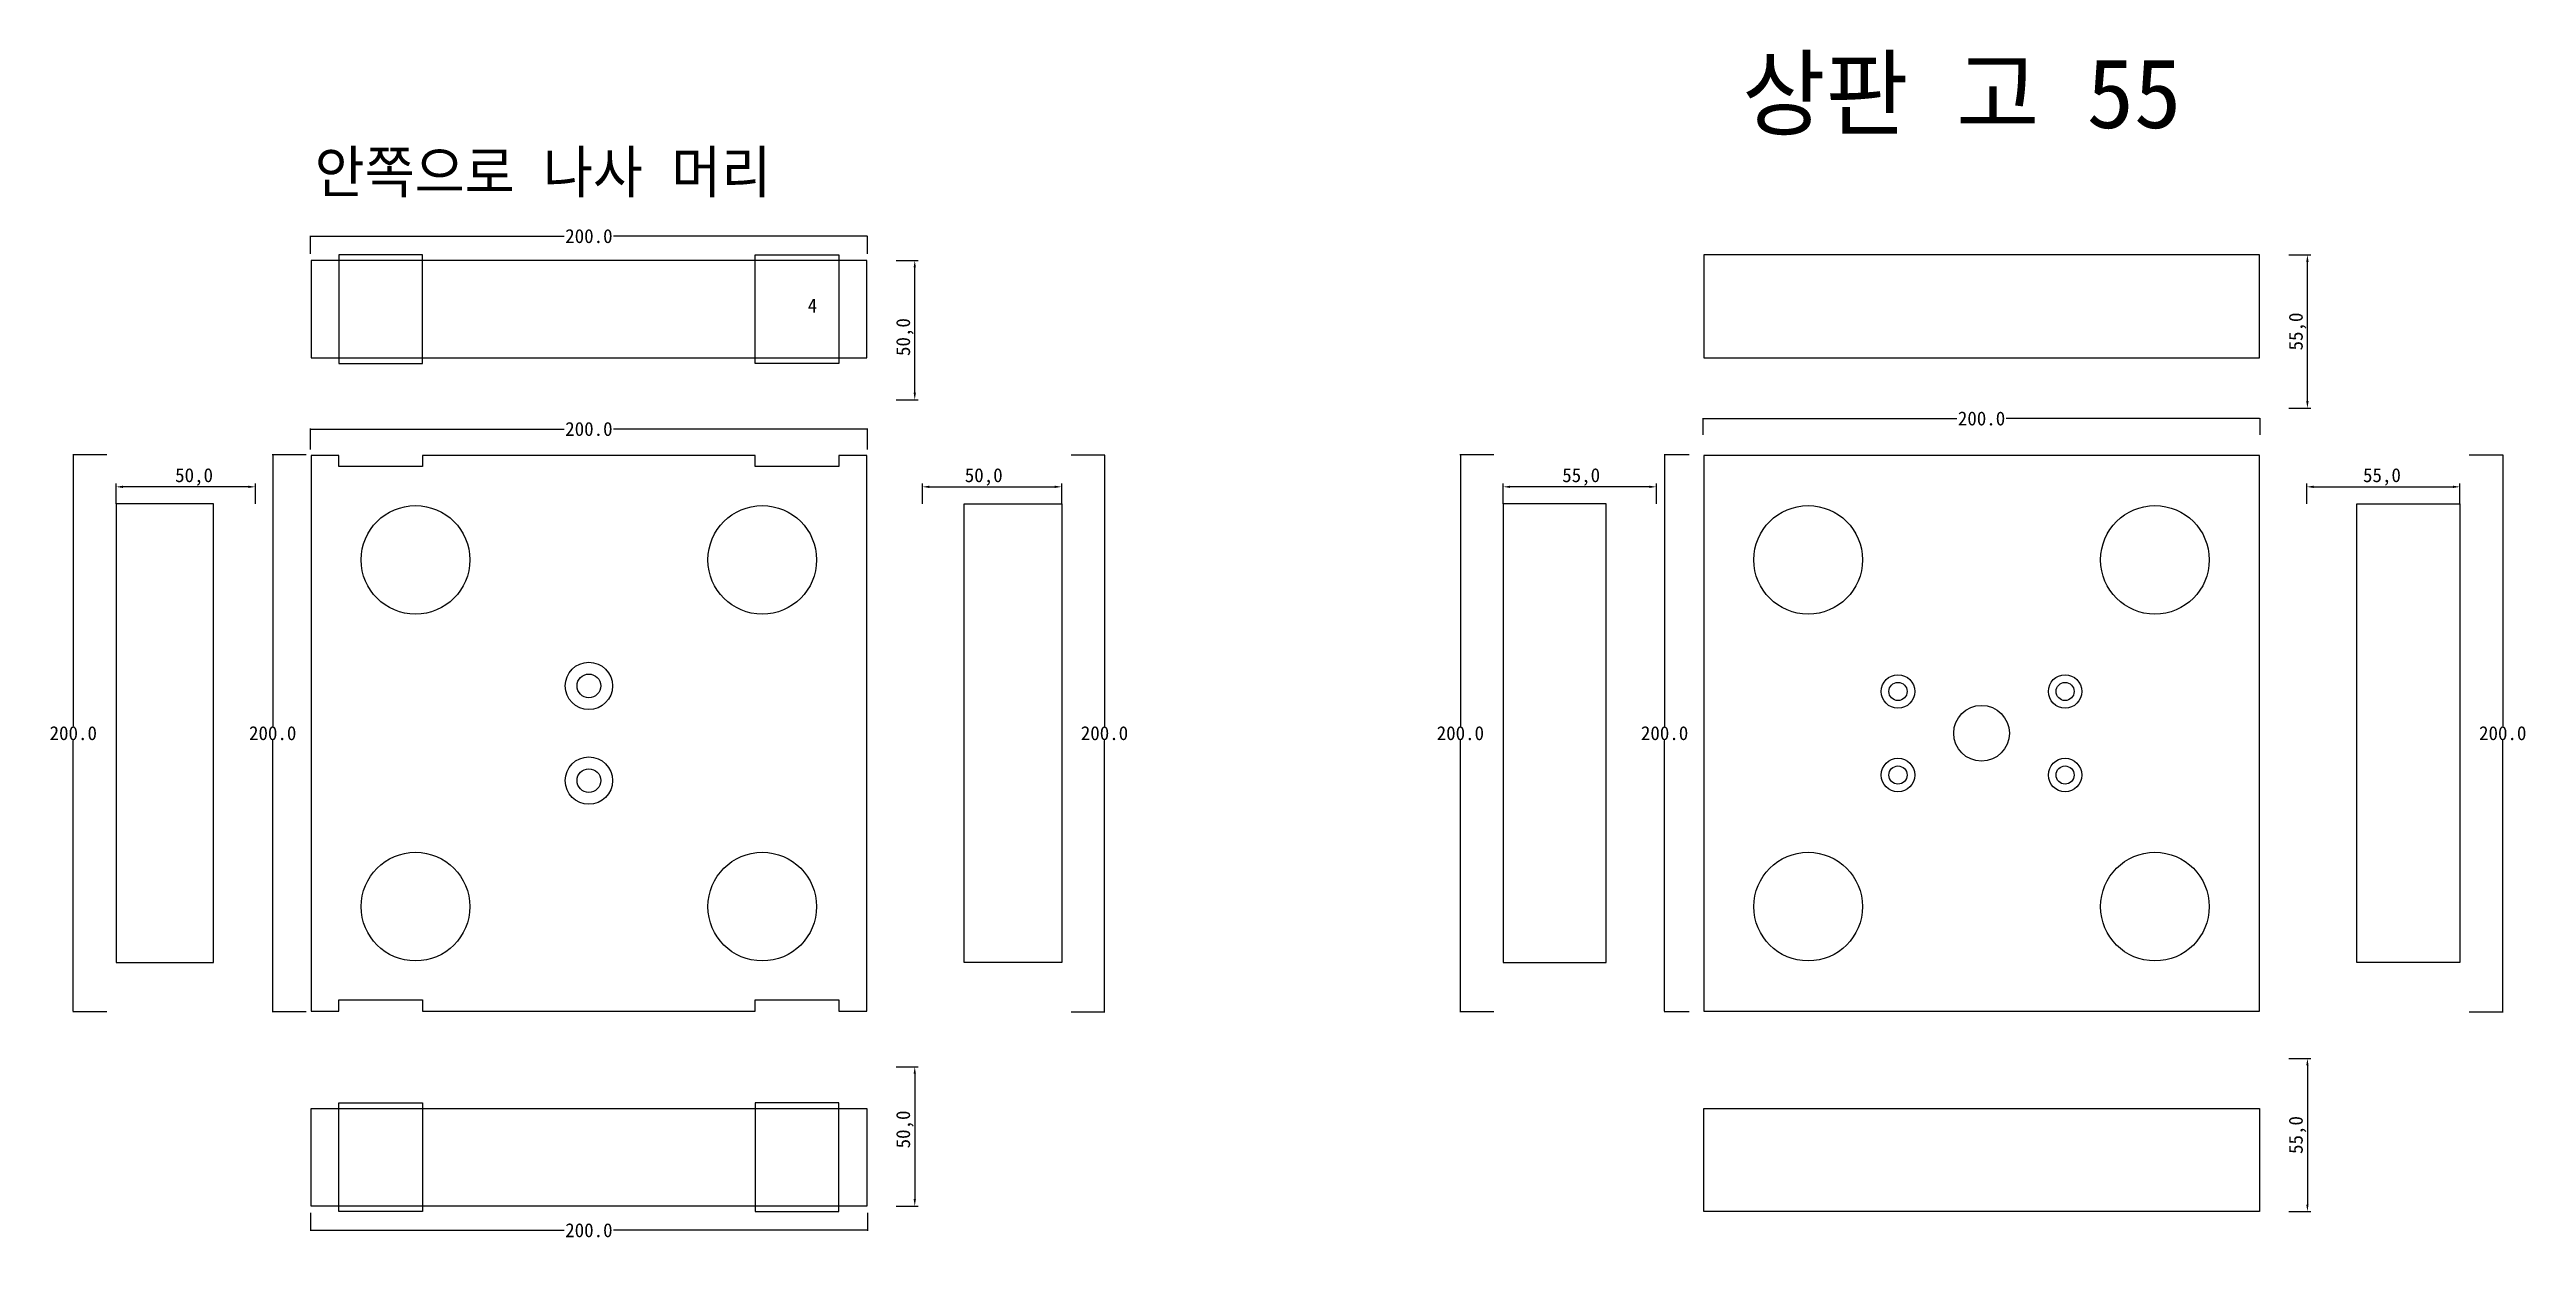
# Model space of a CAD drawing. Header units: millimetres. Extents: x 505 to 1394, y 160 to 587.
import ezdxf

# ---------------------------------------------------------------- set-up
doc = ezdxf.new("R2010")
doc.units = ezdxf.units.MM
for name, color, linetype in [('TEXT', 7, 'Continuous'), ('볼트 구멍', 7, 'Continuous'), ('치구', 7, 'Continuous'), ('치수', 7, 'Continuous')]:
    doc.layers.add(name, color=color, linetype=linetype)
doc.dimstyles.new('ISO-25', dxfattribs={"dimtxt": 2.5, "dimasz": 2.5, "dimexe": 1.25, "dimexo": 0.625, "dimtad": 1, "dimtxsty": 'Standard', "dimcen": 2.5, "dimadec": 0, "dimazin": 0, "dimtfac": 1, "dimtmove": 0, "dimatfit": 3, "dimfxl": 0, "dimarcsym": 0})
doc.dimstyles.get("Standard").update_dxf_attribs({"dimtxt": 7, "dimasz": 0.18, "dimexe": 0.18, "dimexo": 0.0625, "dimgap": 0.09, "dimtad": 0, "dimtih": 1, "dimtoh": 1, "dimdec": 1, "dimzin": 0, "dimdsep": 46, "dimtxsty": 'Standard', "dimcen": 0.09, "dimadec": 0, "dimazin": 0, "dimtfac": 1, "dimtdec": 1, "dimtofl": 0, "dimtmove": 0, "dimatfit": 3, "dimfxl": 0, "dimtolj": 1, "dimtzin": 0, "dimarcsym": 0})

# ---------------------------------------------------------------- blocks, each defined once
blk = doc.blocks.new('*D20')
at = {"layer": 'Defpoints', "color": 0}
for p in [(1298.2, 454.92), (1098.2, 449.04), (1298.2, 449.04)]:
    blk.add_point(p, dxfattribs=at)
at = {"layer": '치수', "color": 0, "lineweight": -2}
for p, q in [((1098.2, 449.1), (1098.2, 455.1)), ((1098.38, 454.92), (1189.36, 454.92)), ((1298.02, 454.92), (1207.04, 454.92)), ((1298.2, 449.1), (1298.2, 455.1))]:
    blk.add_line(p, q, dxfattribs=at)
at = {"layer": '치수', "color": 0}
for points in [[(1098.38, 454.95), (1098.38, 454.89), (1098.2, 454.92)], [(1298.02, 454.95), (1298.02, 454.89), (1298.2, 454.92)]]:
    blk.add_solid(points, dxfattribs=at)
at = {"layer": '치수', "color": 0, "insert": (1198.2, 454.92), "char_height": 5, "attachment_point": 5}
blk.add_mtext('\\A1;200.0', dxfattribs=at)
blk = doc.blocks.new('*D21')
at = {"layer": 'Defpoints', "color": 0}
for p in [(1023.15, 441.93), (1011.08, 241.93), (1023.15, 241.93)]:
    blk.add_point(p, dxfattribs=at)
at = {"layer": '치수', "color": 0, "lineweight": -2}
for p, q in [((1023.09, 441.93), (1010.9, 441.93)), ((1011.08, 441.75), (1011.08, 344.52)), ((1011.08, 242.11), (1011.08, 339.34)), ((1023.09, 241.93), (1010.9, 241.93))]:
    blk.add_line(p, q, dxfattribs=at)
at = {"layer": '치수', "color": 0}
for points in [[(1011.05, 441.75), (1011.11, 441.75), (1011.08, 441.93)], [(1011.05, 242.11), (1011.11, 242.11), (1011.08, 241.93)]]:
    blk.add_solid(points, dxfattribs=at)
at = {"layer": '치수', "color": 0, "insert": (1011.08, 341.93), "char_height": 5, "attachment_point": 5}
blk.add_mtext('\\A1;200.0', dxfattribs=at)
blk = doc.blocks.new('*D22')
at = {"layer": 'Defpoints', "color": 0}
for p in [(525.15, 441.93), (513.08, 241.93), (525.15, 241.93)]:
    blk.add_point(p, dxfattribs=at)
at = {"layer": '치수', "color": 0, "lineweight": -2}
for p, q in [((525.09, 441.93), (512.9, 441.93)), ((513.08, 441.75), (513.08, 344.52)), ((513.08, 242.11), (513.08, 339.34)), ((525.09, 241.93), (512.9, 241.93))]:
    blk.add_line(p, q, dxfattribs=at)
at = {"layer": '치수', "color": 0}
for points in [[(513.05, 441.75), (513.11, 441.75), (513.08, 441.93)], [(513.05, 242.11), (513.11, 242.11), (513.08, 241.93)]]:
    blk.add_solid(points, dxfattribs=at)
at = {"layer": '치수', "color": 0, "insert": (513.08, 341.93), "char_height": 5, "attachment_point": 5}
blk.add_mtext('\\A1;200.0', dxfattribs=at)
blk = doc.blocks.new('*D23')
at = {"layer": 'Defpoints', "color": 0}
for p in [(1093.31, 441.93), (1084.4, 241.93), (1093.31, 241.93)]:
    blk.add_point(p, dxfattribs=at)
at = {"layer": '치수', "color": 0, "lineweight": -2}
for p, q in [((1093.24, 441.93), (1084.22, 441.93)), ((1084.4, 441.75), (1084.4, 344.52)), ((1084.4, 242.11), (1084.4, 339.34)), ((1093.24, 241.93), (1084.22, 241.93))]:
    blk.add_line(p, q, dxfattribs=at)
at = {"layer": '치수', "color": 0}
for points in [[(1084.37, 441.75), (1084.43, 441.75), (1084.4, 441.93)], [(1084.37, 242.11), (1084.43, 242.11), (1084.4, 241.93)]]:
    blk.add_solid(points, dxfattribs=at)
at = {"layer": '치수', "color": 0, "insert": (1084.4, 341.93), "char_height": 5, "attachment_point": 5}
blk.add_mtext('\\A1;200.0', dxfattribs=at)
blk = doc.blocks.new('*D24')
at = {"layer": 'Defpoints', "color": 0}
for p in [(871.24, 441.93), (871.24, 241.93), (883.31, 241.93)]:
    blk.add_point(p, dxfattribs=at)
at = {"layer": '치수', "color": 0, "lineweight": -2}
for p, q in [((871.31, 441.93), (883.49, 441.93)), ((883.31, 441.75), (883.31, 344.52)), ((883.31, 242.11), (883.31, 339.34)), ((871.31, 241.93), (883.49, 241.93))]:
    blk.add_line(p, q, dxfattribs=at)
at = {"layer": '치수', "color": 0}
for points in [[(883.28, 441.75), (883.34, 441.75), (883.31, 441.93)], [(883.28, 242.11), (883.34, 242.11), (883.31, 241.93)]]:
    blk.add_solid(points, dxfattribs=at)
at = {"layer": '치수', "color": 0, "insert": (883.31, 341.93), "char_height": 5, "attachment_point": 5}
blk.add_mtext('\\A1;200.0', dxfattribs=at)
blk = doc.blocks.new('*D25')
at = {"layer": 'Defpoints', "color": 0}
for p in [(596.74, 441.93), (584.67, 241.93), (596.74, 241.93)]:
    blk.add_point(p, dxfattribs=at)
at = {"layer": '치수', "color": 0, "lineweight": -2}
for p, q in [((596.67, 441.93), (584.49, 441.93)), ((584.67, 441.75), (584.67, 344.52)), ((584.67, 242.11), (584.67, 339.34)), ((596.67, 241.93), (584.49, 241.93))]:
    blk.add_line(p, q, dxfattribs=at)
at = {"layer": '치수', "color": 0}
for points in [[(584.64, 441.75), (584.7, 441.75), (584.67, 441.93)], [(584.64, 242.11), (584.7, 242.11), (584.67, 241.93)]]:
    blk.add_solid(points, dxfattribs=at)
at = {"layer": '치수', "color": 0, "insert": (584.67, 341.93), "char_height": 5, "attachment_point": 5}
blk.add_mtext('\\A1;200.0', dxfattribs=at)
blk = doc.blocks.new('*D26')
at = {"layer": 'Defpoints', "color": 0}
for p in [(598.2, 169.86), (798.2, 169.86), (798.2, 163.46)]:
    blk.add_point(p, dxfattribs=at)
at = {"layer": '치수', "color": 0, "lineweight": -2}
for p, q in [((598.2, 169.79), (598.2, 163.28)), ((798.2, 169.79), (798.2, 163.28)), ((598.38, 163.46), (689.36, 163.46)), ((798.02, 163.46), (707.04, 163.46))]:
    blk.add_line(p, q, dxfattribs=at)
at = {"layer": '치수', "color": 0}
for points in [[(598.38, 163.49), (598.38, 163.43), (598.2, 163.46)], [(798.02, 163.49), (798.02, 163.43), (798.2, 163.46)]]:
    blk.add_solid(points, dxfattribs=at)
at = {"layer": '치수', "color": 0, "insert": (698.2, 163.46), "char_height": 5, "attachment_point": 5}
blk.add_mtext('\\A1;200.0', dxfattribs=at)
blk = doc.blocks.new('*D27')
at = {"layer": 'Defpoints', "color": 0}
for p in [(807.88, 222.18), (807.88, 172.18), (815.19, 172.18)]:
    blk.add_point(p, dxfattribs=at)
at = {"layer": '치수', "color": 0, "lineweight": -2}
for p, q in [((808.5, 222.18), (816.44, 222.18)), ((815.19, 219.68), (815.19, 174.68)), ((808.5, 172.18), (816.44, 172.18))]:
    blk.add_line(p, q, dxfattribs=at)
at = {"layer": '치수', "color": 0}
for points in [[(814.78, 219.68), (815.61, 219.68), (815.19, 222.18)], [(814.78, 174.68), (815.61, 174.68), (815.19, 172.18)]]:
    blk.add_solid(points, dxfattribs=at)
at = {"layer": '치수', "color": 0, "insert": (811.65, 199.68), "char_height": 5, "attachment_point": 5, "rotation": 90}
blk.add_mtext('50,0', dxfattribs=at)
blk = doc.blocks.new('*D28')
at = {"layer": 'Defpoints', "color": 0}
for p in [(798.2, 451.15), (598.2, 443.76), (798.2, 443.76)]:
    blk.add_point(p, dxfattribs=at)
at = {"layer": '치수', "color": 0, "lineweight": -2}
for p, q in [((598.2, 443.82), (598.2, 451.33)), ((598.38, 451.15), (689.36, 451.15)), ((798.02, 451.15), (707.04, 451.15)), ((798.2, 443.82), (798.2, 451.33))]:
    blk.add_line(p, q, dxfattribs=at)
at = {"layer": '치수', "color": 0}
for points in [[(598.38, 451.18), (598.38, 451.12), (598.2, 451.15)], [(798.02, 451.18), (798.02, 451.12), (798.2, 451.15)]]:
    blk.add_solid(points, dxfattribs=at)
at = {"layer": '치수', "color": 0, "insert": (698.2, 451.15), "char_height": 5, "attachment_point": 5}
blk.add_mtext('\\A1;200.0', dxfattribs=at)
blk = doc.blocks.new('*D29')
at = {"layer": 'Defpoints', "color": 0}
for p in [(798.2, 520.4), (598.2, 514.01), (798.2, 514.01)]:
    blk.add_point(p, dxfattribs=at)
at = {"layer": '치수', "color": 0, "lineweight": -2}
for p, q in [((598.2, 514.07), (598.2, 520.58)), ((598.38, 520.4), (689.36, 520.4)), ((798.02, 520.4), (707.04, 520.4)), ((798.2, 514.07), (798.2, 520.58))]:
    blk.add_line(p, q, dxfattribs=at)
at = {"layer": '치수', "color": 0}
for points in [[(598.38, 520.43), (598.38, 520.37), (598.2, 520.4)], [(798.02, 520.43), (798.02, 520.37), (798.2, 520.4)]]:
    blk.add_solid(points, dxfattribs=at)
at = {"layer": '치수', "color": 0, "insert": (698.2, 520.4), "char_height": 5, "attachment_point": 5}
blk.add_mtext('\\A1;200.0', dxfattribs=at)
blk = doc.blocks.new('*D30')
at = {"layer": 'Defpoints', "color": 0}
for p in [(528.45, 430.41), (528.45, 423.63), (578.45, 423.63)]:
    blk.add_point(p, dxfattribs=at)
at = {"layer": '치수', "color": 0, "lineweight": -2}
for p, q in [((528.45, 424.26), (528.45, 431.66)), ((575.95, 430.41), (530.95, 430.41)), ((578.45, 424.26), (578.45, 431.66))]:
    blk.add_line(p, q, dxfattribs=at)
at = {"layer": '치수', "color": 0}
for points in [[(530.95, 430.82), (530.95, 429.99), (528.45, 430.41)], [(575.95, 430.82), (575.95, 429.99), (578.45, 430.41)]]:
    blk.add_solid(points, dxfattribs=at)
at = {"layer": '치수', "color": 0, "insert": (556.45, 433.95), "char_height": 5, "attachment_point": 5}
blk.add_mtext('50,0', dxfattribs=at)
blk = doc.blocks.new('*D31')
at = {"layer": 'Defpoints', "color": 0}
for p in [(807.88, 511.68), (815.19, 511.68), (807.88, 461.68)]:
    blk.add_point(p, dxfattribs=at)
at = {"layer": '치수', "color": 0, "lineweight": -2}
for p, q in [((808.5, 511.68), (816.44, 511.68)), ((815.19, 464.18), (815.19, 509.18)), ((808.5, 461.68), (816.44, 461.68))]:
    blk.add_line(p, q, dxfattribs=at)
at = {"layer": '치수', "color": 0}
for points in [[(814.78, 509.18), (815.61, 509.18), (815.19, 511.68)], [(814.78, 464.18), (815.61, 464.18), (815.19, 461.68)]]:
    blk.add_solid(points, dxfattribs=at)
at = {"layer": '치수', "color": 0, "insert": (811.65, 484.18), "char_height": 5, "attachment_point": 5, "rotation": 90}
blk.add_mtext('50,0', dxfattribs=at)
blk = doc.blocks.new('*D32')
at = {"layer": 'Defpoints', "color": 0}
for p in [(867.95, 430.41), (817.95, 423.63), (867.95, 423.63)]:
    blk.add_point(p, dxfattribs=at)
at = {"layer": '치수', "color": 0, "lineweight": -2}
for p, q in [((817.95, 424.26), (817.95, 431.66)), ((820.45, 430.41), (865.45, 430.41)), ((867.95, 424.26), (867.95, 431.66))]:
    blk.add_line(p, q, dxfattribs=at)
at = {"layer": '치수', "color": 0}
for points in [[(820.45, 430.82), (820.45, 429.99), (817.95, 430.41)], [(865.45, 430.82), (865.45, 429.99), (867.95, 430.41)]]:
    blk.add_solid(points, dxfattribs=at)
at = {"layer": '치수', "color": 0, "insert": (839.95, 433.95), "char_height": 5, "attachment_point": 5}
blk.add_mtext('50,0', dxfattribs=at)
blk = doc.blocks.new('*D33')
at = {"layer": 'Defpoints', "color": 0}
for p in [(1026.45, 430.41), (1026.45, 423.63), (1081.45, 423.63)]:
    blk.add_point(p, dxfattribs=at)
at = {"layer": '치수', "color": 0, "lineweight": -2}
for p, q in [((1026.45, 424.26), (1026.45, 431.66)), ((1078.95, 430.41), (1028.95, 430.41)), ((1081.45, 424.26), (1081.45, 431.66))]:
    blk.add_line(p, q, dxfattribs=at)
at = {"layer": '치수', "color": 0}
for points in [[(1028.95, 430.82), (1028.95, 429.99), (1026.45, 430.41)], [(1078.95, 430.82), (1078.95, 429.99), (1081.45, 430.41)]]:
    blk.add_solid(points, dxfattribs=at)
at = {"layer": '치수', "color": 0, "insert": (1054.45, 433.95), "char_height": 5, "attachment_point": 5}
blk.add_mtext('55,0', dxfattribs=at)
blk = doc.blocks.new('*D34')
at = {"layer": 'Defpoints', "color": 0}
for p in [(1373.24, 441.93), (1373.24, 241.93), (1385.31, 241.93)]:
    blk.add_point(p, dxfattribs=at)
at = {"layer": '치수', "color": 0, "lineweight": -2}
for p, q in [((1373.31, 441.93), (1385.49, 441.93)), ((1385.31, 441.75), (1385.31, 344.52)), ((1385.31, 242.11), (1385.31, 339.34)), ((1373.31, 241.93), (1385.49, 241.93))]:
    blk.add_line(p, q, dxfattribs=at)
at = {"layer": '치수', "color": 0}
for points in [[(1385.28, 441.75), (1385.34, 441.75), (1385.31, 441.93)], [(1385.28, 242.11), (1385.34, 242.11), (1385.31, 241.93)]]:
    blk.add_solid(points, dxfattribs=at)
at = {"layer": '치수', "color": 0, "insert": (1385.31, 341.93), "char_height": 5, "attachment_point": 5}
blk.add_mtext('\\A1;200.0', dxfattribs=at)
blk = doc.blocks.new('*D35')
at = {"layer": 'Defpoints', "color": 0}
for p in [(1307.88, 225.18), (1307.88, 170.18), (1315.19, 170.18)]:
    blk.add_point(p, dxfattribs=at)
at = {"layer": '치수', "color": 0, "lineweight": -2}
for p, q in [((1308.5, 225.18), (1316.44, 225.18)), ((1315.19, 222.68), (1315.19, 172.68)), ((1308.5, 170.18), (1316.44, 170.18))]:
    blk.add_line(p, q, dxfattribs=at)
at = {"layer": '치수', "color": 0}
for points in [[(1314.78, 222.68), (1315.61, 222.68), (1315.19, 225.18)], [(1314.78, 172.68), (1315.61, 172.68), (1315.19, 170.18)]]:
    blk.add_solid(points, dxfattribs=at)
at = {"layer": '치수', "color": 0, "insert": (1311.65, 197.68), "char_height": 5, "attachment_point": 5, "rotation": 90}
blk.add_mtext('55,0', dxfattribs=at)
blk = doc.blocks.new('*D36')
at = {"layer": 'Defpoints', "color": 0}
for p in [(1369.95, 430.41), (1314.95, 423.63), (1369.95, 423.63)]:
    blk.add_point(p, dxfattribs=at)
at = {"layer": '치수', "color": 0, "lineweight": -2}
for p, q in [((1314.95, 424.26), (1314.95, 431.66)), ((1317.45, 430.41), (1367.45, 430.41)), ((1369.95, 424.26), (1369.95, 431.66))]:
    blk.add_line(p, q, dxfattribs=at)
at = {"layer": '치수', "color": 0}
for points in [[(1317.45, 430.82), (1317.45, 429.99), (1314.95, 430.41)], [(1367.45, 430.82), (1367.45, 429.99), (1369.95, 430.41)]]:
    blk.add_solid(points, dxfattribs=at)
at = {"layer": '치수', "color": 0, "insert": (1341.95, 433.95), "char_height": 5, "attachment_point": 5}
blk.add_mtext('55,0', dxfattribs=at)
blk = doc.blocks.new('*D37')
at = {"layer": 'Defpoints', "color": 0}
for p in [(1307.88, 513.68), (1315.19, 513.68), (1307.88, 458.68)]:
    blk.add_point(p, dxfattribs=at)
at = {"layer": '치수', "color": 0, "lineweight": -2}
for p, q in [((1308.5, 513.68), (1316.44, 513.68)), ((1315.19, 461.18), (1315.19, 511.18)), ((1308.5, 458.68), (1316.44, 458.68))]:
    blk.add_line(p, q, dxfattribs=at)
at = {"layer": '치수', "color": 0}
for points in [[(1314.78, 511.18), (1315.61, 511.18), (1315.19, 513.68)], [(1314.78, 461.18), (1315.61, 461.18), (1315.19, 458.68)]]:
    blk.add_solid(points, dxfattribs=at)
at = {"layer": '치수', "color": 0, "insert": (1311.65, 486.18), "char_height": 5, "attachment_point": 5, "rotation": 90}
blk.add_mtext('55,0', dxfattribs=at)

msp = doc.modelspace()

# ---------------------------------------------------------------- linework, layer by layer
at = {"layer": '볼트 구멍', "color": 2}
for centre in [(698.2, 358.93), (698.2, 324.93)]:
    msp.add_circle(centre, 8.5, dxfattribs=at)
at = {"layer": '볼트 구멍', "color": 3}
for centre, radius in [((698.2, 358.93), 4.25), ((1168.2, 356.93), 3.25), ((1228.2, 356.93), 3.25), ((1198.2, 341.93), 10), ((698.2, 324.93), 4.25), ((1168.2, 326.93), 3.25), ((1228.2, 326.93), 3.25)]:
    msp.add_circle(centre, radius, dxfattribs=at)
at = {"layer": '볼트 구멍', "color": 6}
for centre in [(1168.2, 356.93), (1228.2, 356.93), (1168.2, 326.93), (1228.2, 326.93)]:
    msp.add_circle(centre, 6, dxfattribs=at)
at = {"layer": '치구'}
for points in [[(598.45, 476.68), (797.95, 476.68), (797.95, 511.68), (598.45, 511.68)], [(1098.45, 476.68), (1297.95, 476.68), (1297.95, 513.68), (1098.45, 513.68)], [(598.45, 242.18), (608.45, 242.18), (608.45, 246.18), (638.45, 246.18), (638.45, 242.18), (757.95, 242.18), (757.95, 246.18), (787.95, 246.18), (787.95, 242.18), (797.95, 242.18), (797.95, 441.68), (787.95, 441.68), (787.95, 437.68), (757.95, 437.68), (757.95, 441.68), (638.45, 441.68), (638.45, 437.68), (608.45, 437.68), (608.45, 441.68), (598.45, 441.68)], [(1098.45, 441.68), (1098.45, 242.18), (1297.95, 242.18), (1297.95, 441.68)], [(563.45, 424.28), (528.45, 424.28), (528.45, 259.58), (563.45, 259.58)], [(832.95, 424.28), (867.95, 424.28), (867.95, 259.58), (832.95, 259.58)], [(1063.45, 424.28), (1026.45, 424.28), (1026.45, 259.58), (1063.45, 259.58)], [(1332.95, 424.28), (1369.95, 424.28), (1369.95, 259.58), (1332.95, 259.58)], [(598.45, 207.18), (797.95, 207.18), (797.95, 172.18), (598.45, 172.18)], [(1098.45, 207.18), (1297.95, 207.18), (1297.95, 170.18), (1098.45, 170.18)]]:
    msp.add_lwpolyline(points, close=True, dxfattribs=at)
at = {"layer": '치구', "color": 1}
for points in [[(608.45, 474.68), (638.45, 474.68), (638.45, 513.68), (608.45, 513.68)], [(787.95, 474.68), (757.95, 474.68), (757.95, 513.68), (787.95, 513.68)], [(608.45, 209.18), (638.45, 209.18), (638.45, 170.18), (608.45, 170.18)], [(787.95, 209.18), (757.95, 209.18), (757.95, 170.18), (787.95, 170.18)]]:
    msp.add_lwpolyline(points, close=True, dxfattribs=at)
at = {"layer": '치구'}
for centre in [(635.95, 404.18), (760.45, 404.18), (1135.95, 404.18), (1260.45, 404.18), (635.95, 279.68), (760.45, 279.68), (1135.95, 279.68), (1260.45, 279.68)]:
    msp.add_circle(centre, 19.5, dxfattribs=at)

# ---------------------------------------------------------------- texts
at = {"layer": 'TEXT', "linetype": 'Continuous'}
msp.add_text('상판 고 55', height=25, dxfattribs=at).set_placement((1112.23, 559.22))
at = {"layer": 'TEXT', "color": 1}
for s, height, p in [('안쪽으로 나사 머리', 15, (599.75, 535.96)), ('4', 5, (776.76, 492.98))]:
    msp.add_text(s, height=height, dxfattribs=at).set_placement(p)

# ---------------------------------------------------------------- dimensions: what is measured, and where the dimension line sits
at = {"layer": '치수', "color": 4}
for base, p1, p2, dimstyle, override, picture, middle in [((798.2, 520.4), (598.2, 514.01), (798.2, 514.01), 'Standard', {"dimtxt": 5}, '*D29', (698.2, 520.4)), ((867.95, 430.41), (817.95, 423.63), (867.95, 423.63), 'ISO-25', {"dimtxt": 5, "dimdec": 1, "dimzin": 0, "dimtdec": 1}, '*D32', (839.95, 430.41)), ((1369.95, 430.41), (1314.95, 423.63), (1369.95, 423.63), 'ISO-25', {"dimtxt": 5, "dimdec": 1, "dimzin": 0, "dimtdec": 1}, '*D36', (1341.95, 430.41)), ((798.2, 163.46), (598.2, 169.86), (798.2, 169.86), 'Standard', {"dimtxt": 5}, '*D26', (698.2, 163.46))]:
    dim = msp.add_linear_dim(base=base, p1=p1, p2=p2, dimstyle=dimstyle, override=override, dxfattribs=at)
    dim.commit()
    dim.dimension.update_dxf_attribs({"geometry": picture, "text_midpoint": middle, "dimtype": 160})
for base, p1, p2, angle, picture, middle in [((815.19, 511.68), (807.88, 461.68), (807.88, 511.68), 90, '*D31', (815.19, 484.18)), ((1315.19, 513.68), (1307.88, 458.68), (1307.88, 513.68), 90, '*D37', (1315.19, 486.18)), ((528.45, 430.41), (578.45, 423.63), (528.45, 423.63), 180, '*D30', (556.45, 430.41)), ((1026.45, 430.41), (1081.45, 423.63), (1026.45, 423.63), 180, '*D33', (1054.45, 430.41)), ((1315.19, 170.18), (1307.88, 225.18), (1307.88, 170.18), 270, '*D35', (1315.19, 197.68)), ((815.19, 172.18), (807.88, 222.18), (807.88, 172.18), 270, '*D27', (815.19, 199.68))]:
    dim = msp.add_linear_dim(base=base, p1=p1, p2=p2, angle=angle, dimstyle='ISO-25', override={"dimtxt": 5, "dimdec": 1, "dimzin": 0, "dimtdec": 1}, dxfattribs=at)
    dim.commit()
    dim.dimension.update_dxf_attribs({"geometry": picture, "text_midpoint": middle, "dimtype": 160})
for base, p1, p2, picture, middle in [((798.2, 451.15), (598.2, 443.76), (798.2, 443.76), '*D28', (698.2, 451.15)), ((1298.2, 454.92), (1098.2, 449.04), (1298.2, 449.04), '*D20', (1198.2, 454.92))]:
    dim = msp.add_linear_dim(base=base, p1=p1, p2=p2, dimstyle='Standard', override={"dimtxt": 5}, dxfattribs=at)
    dim.commit()
    dim.dimension.update_dxf_attribs({"geometry": picture, "text_midpoint": middle})
for base, p1, p2, picture, middle in [((513.08, 241.93), (525.15, 441.93), (525.15, 241.93), '*D22', (513.08, 341.93)), ((584.67, 241.93), (596.74, 441.93), (596.74, 241.93), '*D25', (584.67, 341.93)), ((883.31, 241.93), (871.24, 441.93), (871.24, 241.93), '*D24', (883.31, 341.93)), ((1011.08, 241.93), (1023.15, 441.93), (1023.15, 241.93), '*D21', (1011.08, 341.93)), ((1084.4, 241.93), (1093.31, 441.93), (1093.31, 241.93), '*D23', (1084.4, 341.93)), ((1385.31, 241.93), (1373.24, 441.93), (1373.24, 241.93), '*D34', (1385.31, 341.93))]:
    dim = msp.add_linear_dim(base=base, p1=p1, p2=p2, angle=90, dimstyle='Standard', override={"dimtxt": 5}, dxfattribs=at)
    dim.commit()
    dim.dimension.update_dxf_attribs({"geometry": picture, "text_midpoint": middle})

doc.saveas('drawing.dxf')
